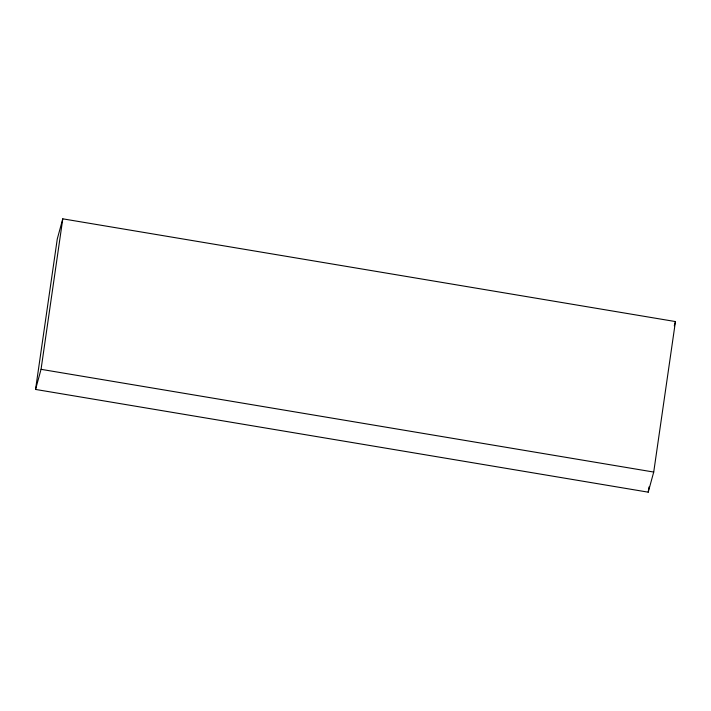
<?xml version="1.0" encoding="UTF-8"?>
<svg xmlns="http://www.w3.org/2000/svg" width="711" height="711" viewBox="0 0 711 711"><rect width="100%" height="100%" fill="white"/><g stroke="black" fill="none" stroke-linecap="round" stroke-linejoin="round"><path stroke-width="1.07" d="M35.55 389.432L57.28 238.94L62.781 218.828L675.45 321.568L653.72 472.06L648.219 492.172L35.55 389.432L41.051 369.329L62.781 218.828M648.219 492.172L648.965 486.991M674.295 325.798L675.45 321.568M41.051 369.329L653.72 472.06"/></g></svg>
